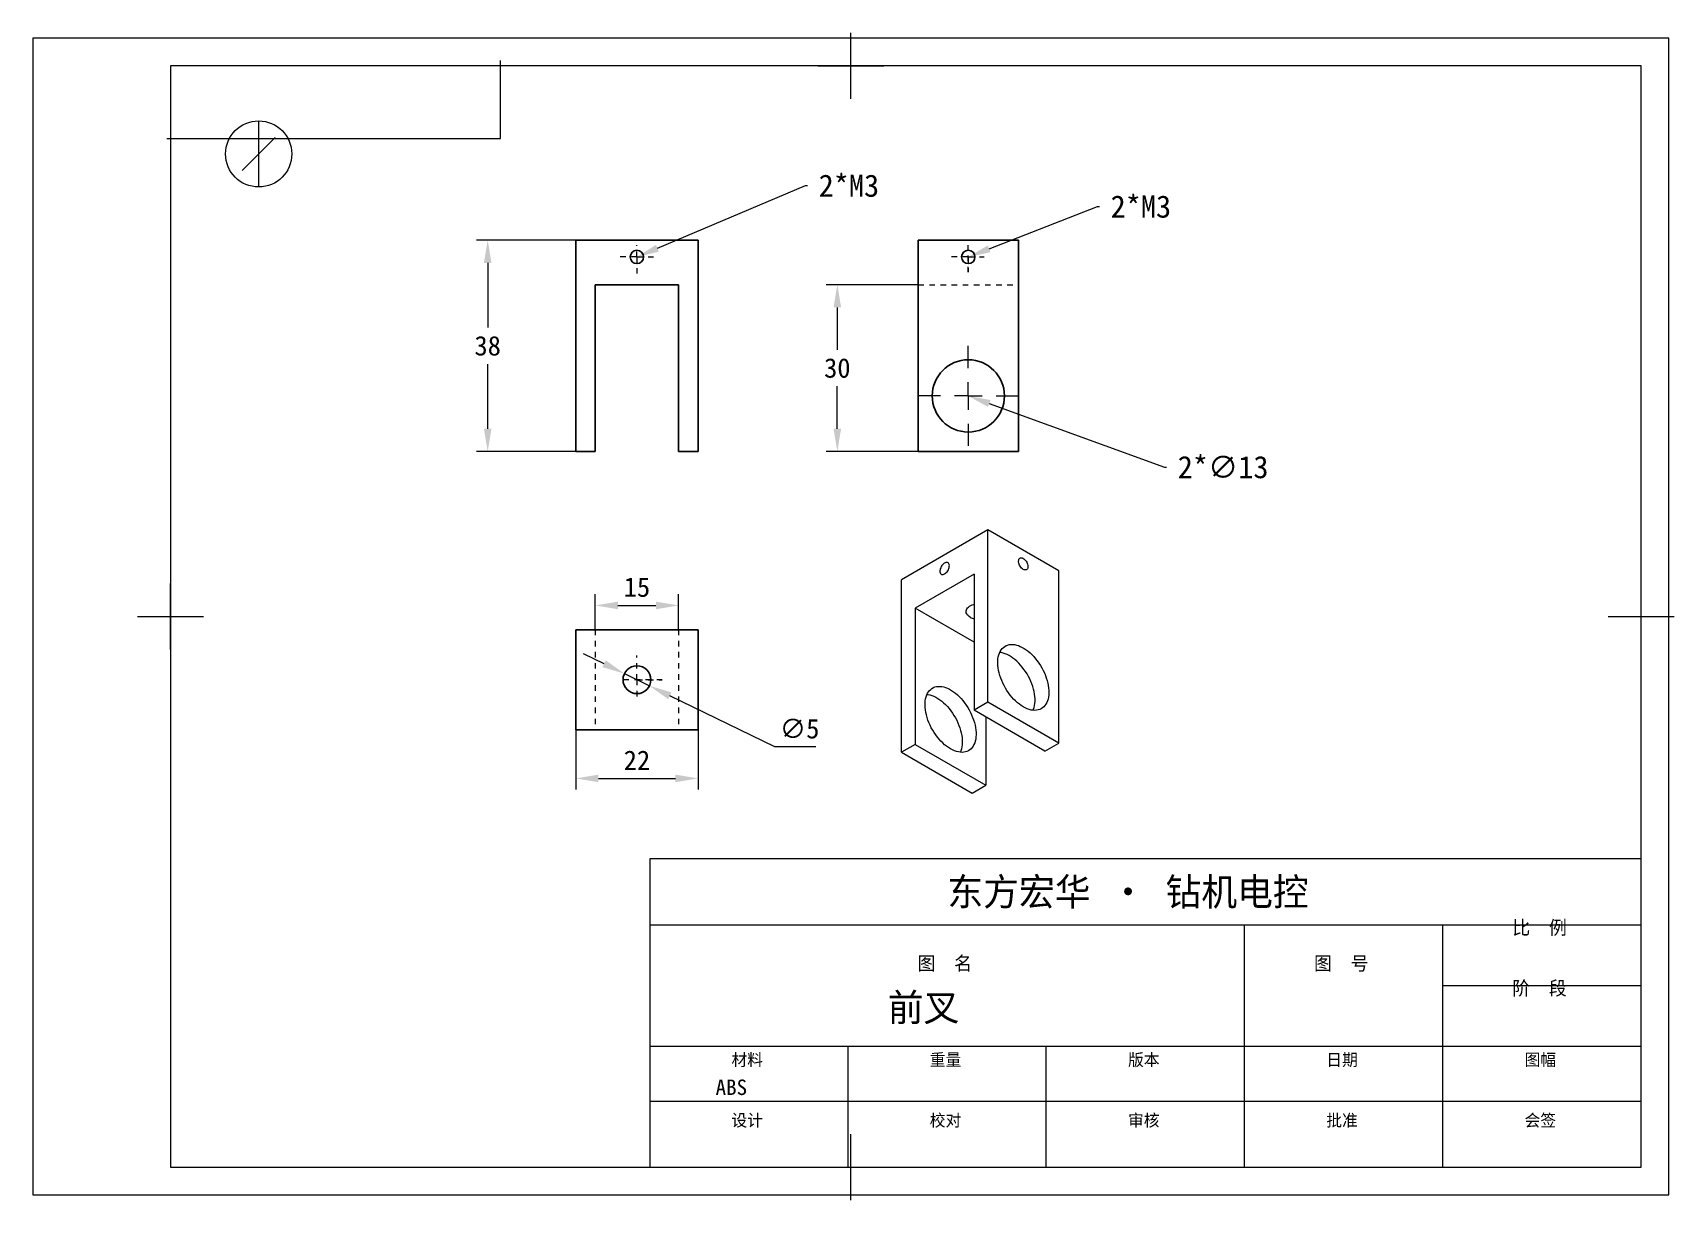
# Model space of a CAD drawing. Header units: millimetres. Extents: x 1 to 296, y 0 to 210.
import ezdxf
from ezdxf import colors
from ezdxf.entities.mleader import LeaderData, LeaderLine
from ezdxf.math import Vec2, Vec3

# ---------------------------------------------------------------- set-up
doc = ezdxf.new("R2010")
doc.units = ezdxf.units.MM
doc.header["$PDSIZE"] = -1
doc.linetypes.add('JIS_02_1.0', pattern=[2, 1, -1])
doc.layers.add('图框', color=7, linetype='Continuous')
doc.layers.add('粗实线层', color=7, linetype='Continuous', lineweight=25)
doc.dimstyles.new('ISO-25', dxfattribs={"dimtxt": 2.5, "dimasz": 2.5, "dimexe": 1.25, "dimexo": 0.625, "dimtad": 1, "dimtxsty": 'Standard', "dimcen": 2.5, "dimazin": 3, "dimtfac": 1, "dimtmove": 0, "dimatfit": 3})

# ---------------------------------------------------------------- blocks, each defined once
blk = doc.blocks.new('SW_CENTERMARKSYMBOL_2')
at = {"layer": '图框', "color": 0}
for p, q in [((0, 5), (0, 9)), ((-5, 0), (-9, 0)), ((0, 0), (-2.5, 0)), ((0, 0), (0, 2.5)), ((0, 0), (0, -2.5)), ((0, 0), (2.5, 0)), ((5, 0), (9, 0)), ((0, -5), (0, -9))]:
    blk.add_line(p, q, dxfattribs=at)
blk = doc.blocks.new('*D11')
at = {"color": 0, "lineweight": -2, "transparency": 16777216}
for p, q in [((98.55, 172.68), (80.71, 172.68)), ((82.71, 168.6), (82.71, 156.96)), ((82.71, 138.76), (82.71, 150.41)), ((98.55, 134.68), (80.71, 134.68))]:
    blk.add_line(p, q, dxfattribs=at)
at = {"color": 0, "transparency": 16777216}
for points in [[(82.03, 168.6), (83.39, 168.6), (82.71, 172.68)], [(82.03, 138.76), (83.39, 138.76), (82.71, 134.68)]]:
    blk.add_solid(points, dxfattribs=at)
at = {"layer": 'Defpoints', "color": 0, "transparency": 16777216}
for p in [(98.55, 172.68), (82.71, 134.68), (98.55, 134.68)]:
    blk.add_point(p, dxfattribs=at)
at = {"color": 0, "transparency": 16777216, "insert": (82.71, 153.68), "char_height": 3.5, "attachment_point": 5}
blk.add_mtext('38', dxfattribs=at)
blk = doc.blocks.new('*D13')
at = {"color": 0, "lineweight": -2, "transparency": 16777216}
for p, q in [((103.64, 96.51), (99.97, 98.29)), ((107.31, 94.72), (111.8, 92.53)), ((134.36, 81.53), (115.47, 90.74)), ((141.71, 81.53), (134.36, 81.53))]:
    blk.add_line(p, q, dxfattribs=at)
at = {"color": 0, "transparency": 16777216}
for points in [[(103.94, 97.12), (103.34, 95.89), (107.31, 94.72)], [(115.77, 91.35), (115.17, 90.13), (111.8, 92.53)]]:
    blk.add_solid(points, dxfattribs=at)
at = {"layer": 'Defpoints', "color": 0, "transparency": 16777216}
for p in [(107.31, 94.72), (111.8, 92.53)]:
    blk.add_point(p, dxfattribs=at)
at = {"color": 0, "transparency": 16777216, "insert": (138.8, 84.8), "char_height": 3.5, "attachment_point": 5}
blk.add_mtext('∅5', dxfattribs=at)
blk = doc.blocks.new('*D14')
at = {"color": 0, "lineweight": -2, "transparency": 16777216}
for p, q in [((102.05, 102.62), (102.05, 108.99)), ((106.13, 106.99), (112.97, 106.99)), ((117.05, 102.62), (117.05, 108.99))]:
    blk.add_line(p, q, dxfattribs=at)
at = {"color": 0, "transparency": 16777216}
for points in [[(106.13, 107.67), (106.13, 106.31), (102.05, 106.99)], [(112.97, 107.67), (112.97, 106.31), (117.05, 106.99)]]:
    blk.add_solid(points, dxfattribs=at)
at = {"layer": 'Defpoints', "color": 0, "transparency": 16777216}
for p in [(117.05, 106.99), (102.05, 102.62), (117.05, 102.62)]:
    blk.add_point(p, dxfattribs=at)
at = {"color": 0, "transparency": 16777216, "insert": (109.55, 110.26), "char_height": 3.5, "attachment_point": 5}
blk.add_mtext('15', dxfattribs=at)
blk = doc.blocks.new('*D15')
at = {"color": 0, "lineweight": -2, "transparency": 16777216}
for p, q in [((98.55, 84.62), (98.55, 73.87)), ((120.55, 84.62), (120.55, 73.87)), ((102.63, 75.87), (116.47, 75.87))]:
    blk.add_line(p, q, dxfattribs=at)
at = {"color": 0, "transparency": 16777216}
for points in [[(102.63, 76.55), (102.63, 75.19), (98.55, 75.87)], [(116.47, 76.55), (116.47, 75.19), (120.55, 75.87)]]:
    blk.add_solid(points, dxfattribs=at)
at = {"layer": 'Defpoints', "color": 0, "transparency": 16777216}
for p in [(98.55, 84.62), (120.55, 84.62), (120.55, 75.87)]:
    blk.add_point(p, dxfattribs=at)
at = {"color": 0, "transparency": 16777216, "insert": (109.55, 79.14), "char_height": 3.5, "attachment_point": 5}
blk.add_mtext('22', dxfattribs=at)
blk = doc.blocks.new('*D16')
at = {"color": 0, "lineweight": -2, "transparency": 16777216}
for p, q in [((160.15, 164.68), (143.59, 164.68)), ((145.59, 160.6), (145.59, 152.96)), ((145.59, 138.76), (145.59, 146.41)), ((160.15, 134.68), (143.59, 134.68))]:
    blk.add_line(p, q, dxfattribs=at)
at = {"color": 0, "transparency": 16777216}
for points in [[(144.91, 160.6), (146.27, 160.6), (145.59, 164.68)], [(144.91, 138.76), (146.27, 138.76), (145.59, 134.68)]]:
    blk.add_solid(points, dxfattribs=at)
at = {"layer": 'Defpoints', "color": 0, "transparency": 16777216}
for p in [(160.15, 164.68), (145.59, 134.68), (160.15, 134.68)]:
    blk.add_point(p, dxfattribs=at)
at = {"color": 0, "transparency": 16777216, "insert": (145.59, 149.68), "char_height": 3.5, "attachment_point": 5}
blk.add_mtext('30', dxfattribs=at)
blk = doc.blocks.new('HH_FRAME_A4')
at = {"layer": 'HH_TITLE'}
for p, q in [((148.5, 200), (148.5, 212)), ((142.5, 206), (154.5, 206)), ((41, 184), (41, 196)), ((41, 190), (44, 193)), ((41, 190), (38, 187)), ((25, 100), (25, 112)), ((292, 100), (292, 112)), ((19, 106), (31, 106)), ((286, 106), (298, 106)), ((112, 50), (292, 50)), ((220, 28), (220, 50)), ((256, 28), (256, 50)), ((256, 39), (292, 39)), ((112, 28), (292, 28)), ((148, 18), (148, 28)), ((184, 18), (184, 28)), ((220, 18), (220, 28)), ((256, 18), (256, 28)), ((112, 18), (292, 18)), ((148, 6), (148, 18)), ((184, 6), (184, 18)), ((220, 6), (220, 18)), ((256, 6), (256, 18)), ((148.5, 0), (148.5, 12)), ((142.5, 6), (154.5, 6))]:
    blk.add_line(p, q, dxfattribs=at)
for points in [[(0, 1), (297, 1), (297, 211), (0, 211)], [(25, 6), (292, 6), (292, 206), (25, 206)], [(112, 6), (292, 6), (292, 62), (112, 62)]]:
    blk.add_lwpolyline(points, close=True, dxfattribs=at)
blk.add_circle((41, 190), 6, dxfattribs=at)
for s, height, p in [('东方宏华 · 钻机电控', 5, (166.04, 53.5)), ('比  例', 2.5, (268.61, 48.25)), ('图  名', 2.5, (160.61, 41.75)), ('图  号', 2.5, (232.61, 41.75)), ('阶  段', 2.5, (268.61, 37.25)), ('材料', 2.2, (126.84, 24.4)), ('重量', 2.2, (162.84, 24.4)), ('版本', 2.2, (198.84, 24.4)), ('日期', 2.2, (234.84, 24.4)), ('图幅', 2.2, (270.84, 24.4)), ('设计', 2.2, (126.84, 13.4)), ('校对', 2.2, (162.84, 13.4)), ('审核', 2.2, (198.84, 13.4)), ('批准', 2.2, (234.84, 13.4)), ('会签', 2.2, (270.84, 13.4))]:
    blk.add_text(s, height=height, dxfattribs=at).set_placement(p)
for tag, p, height in [('SCALE', (267.53, 43), 3), ('TITLE', (155.21, 32.5), 5), ('DWG_NO', (230.45, 33.25), 3.5), ('STAGE', (267.53, 32), 3), ('MATERIAL', (123.96, 19.1), 2.8), ('WEIGHT', (159.96, 19.1), 2.8), ('VERSION', (195.96, 19.1), 2.8), ('DATE', (231.96, 19.1), 2.8), ('SHEET', (267.96, 19.1), 2.8), ('DESIGN', (123.96, 8.1), 2.8), ('CHECKED', (159.96, 8.1), 2.8), ('REVIEWED', (195.96, 8.1), 2.8), ('APPROVED', (231.96, 8.1), 2.8), ('COUNTERSIGN', (267.96, 8.1), 2.8)]:
    blk.add_attdef(tag, p, '', height=height, dxfattribs=at)

msp = doc.modelspace()

# ---------------------------------------------------------------- linework, layer by layer
at = {"color": 7, "linetype": 'Continuous', "lineweight": 30}
for p, q in [((98.55, 134.68), (98.55, 172.68)), ((120.55, 172.68), (98.55, 172.68)), ((120.55, 134.68), (120.55, 172.68)), ((160.15, 134.68), (160.15, 172.68)), ((178.15, 172.68), (160.15, 172.68)), ((178.15, 134.68), (178.15, 172.68)), ((117.05, 164.68), (102.05, 164.68)), ((102.05, 164.68), (102.05, 134.68)), ((117.05, 164.68), (117.05, 134.68)), ((102.05, 134.68), (98.55, 134.68)), ((120.55, 134.68), (117.05, 134.68)), ((178.15, 134.68), (160.15, 134.68)), ((98.55, 102.62), (120.55, 102.62)), ((98.55, 84.62), (98.55, 102.62)), ((120.55, 102.62), (120.55, 84.62)), ((120.55, 84.62), (98.55, 84.62))]:
    msp.add_line(p, q, dxfattribs=at)
at = {"linetype": 'JIS_02_1.0'}
for p, q in [((109.55, 169.68), (109.55, 171.79)), ((169.15, 166.93), (169.15, 171.79)), ((109.55, 169.68), (105.64, 169.68)), ((109.55, 169.68), (112.86, 169.68)), ((109.55, 169.68), (109.55, 166.4)), ((169.15, 169.68), (166.08, 169.68)), ((169.15, 169.68), (172, 169.68)), ((169.15, 169.68), (169.15, 166.93)), ((160.15, 164.68), (178.15, 164.68)), ((102.05, 102.62), (102.05, 84.62)), ((117.05, 102.62), (117.05, 84.62)), ((109.55, 93.62), (109.55, 97.96)), ((114.11, 93.62), (106.19, 93.62)), ((109.55, 93.62), (114.11, 93.62)), ((109.55, 93.62), (109.55, 89.67))]:
    msp.add_line(p, q, dxfattribs=at)
at = {"color": 7, "linetype": 'Continuous', "lineweight": 25}
for p, q in [((172.67, 120.58), (157.12, 111.6)), ((172.67, 89.56), (172.67, 120.58)), ((185.4, 113.24), (172.67, 120.58)), ((170.2, 112.62), (159.59, 106.5)), ((170.2, 112.62), (170.2, 88.13)), ((185.4, 82.21), (185.4, 113.24)), ((157.12, 80.58), (157.12, 111.6)), ((159.59, 106.5), (159.59, 82)), ((170.2, 100.38), (159.59, 106.5)), ((172.67, 89.56), (170.2, 88.13)), ((185.4, 82.21), (172.67, 89.56)), ((182.92, 80.78), (170.2, 88.13)), ((172.32, 86.9), (172.32, 74.66)), ((159.59, 82), (157.12, 80.58)), ((157.12, 80.58), (169.84, 73.23)), ((159.59, 82), (172.32, 74.66)), ((182.92, 80.78), (185.4, 82.21)), ((169.84, 73.23), (172.32, 74.66))]:
    msp.add_line(p, q, dxfattribs=at)
at = {"color": 7, "linetype": 'Continuous', "lineweight": 25, "flags": 128}
for points in [[(179.04, 113.48), (178.88, 113.58), (178.74, 113.72), (178.6, 113.87), (178.48, 114.05), (178.37, 114.23), (178.29, 114.43), (178.23, 114.62), (178.19, 114.81), (178.19, 114.99), (178.21, 115.16), (178.26, 115.3), (178.33, 115.41), (178.42, 115.49), (178.54, 115.54), (178.67, 115.56), (178.81, 115.54), (178.96, 115.48), (179.11, 115.39), (179.26, 115.28), (179.4, 115.13), (179.53, 114.97), (179.65, 114.78), (179.74, 114.59), (179.82, 114.4), (179.86, 114.2), (179.88, 114.02), (179.88, 113.84), (179.84, 113.69), (179.78, 113.57), (179.7, 113.47), (179.59, 113.4), (179.47, 113.37), (179.33, 113.37), (179.19, 113.41), (179.04, 113.48)], [(164.89, 112.66), (165.04, 112.77), (165.19, 112.9), (165.33, 113.05), (165.45, 113.23), (165.56, 113.42), (165.64, 113.61), (165.7, 113.81), (165.73, 114), (165.74, 114.18), (165.72, 114.34), (165.67, 114.48), (165.6, 114.59), (165.51, 114.68), (165.39, 114.73), (165.26, 114.74), (165.12, 114.72), (164.97, 114.66), (164.82, 114.58), (164.67, 114.46), (164.53, 114.31), (164.39, 114.15), (164.28, 113.97), (164.19, 113.78), (164.11, 113.58), (164.07, 113.38), (164.05, 113.2), (164.05, 113.03), (164.09, 112.88), (164.15, 112.75), (164.23, 112.65), (164.34, 112.58), (164.46, 112.55), (164.6, 112.55), (164.74, 112.59), (164.89, 112.66)], [(169.49, 104.87), (169.28, 105), (169.11, 105.15), (168.96, 105.31), (168.86, 105.49), (168.79, 105.66), (168.76, 105.84), (168.77, 106.02), (168.82, 106.2), (168.91, 106.38), (169.03, 106.54), (169.19, 106.7), (169.38, 106.84), (169.6, 106.97), (169.85, 107.08), (170.12, 107.17), (170.2, 107.19)], [(179.04, 88.74), (178.68, 88.96), (178.33, 89.21), (177.98, 89.49), (177.63, 89.8), (177.3, 90.14), (176.97, 90.5), (176.66, 90.87), (176.36, 91.27), (176.08, 91.69), (175.82, 92.12), (175.57, 92.56), (175.35, 93.01), (175.15, 93.46), (174.97, 93.92), (174.82, 94.38), (174.69, 94.84), (174.58, 95.29), (174.51, 95.74), (174.46, 96.17), (174.44, 96.6), (174.45, 97), (174.48, 97.39), (174.54, 97.76), (174.63, 98.11), (174.75, 98.43), (174.89, 98.73), (175.06, 99), (175.25, 99.24), (175.46, 99.44), (175.69, 99.62), (175.95, 99.76), (176.22, 99.87), (176.51, 99.94), (176.81, 99.98), (177.13, 99.98), (177.46, 99.94), (177.8, 99.87), (178.15, 99.77), (178.5, 99.63), (178.86, 99.45), (179.21, 99.25), (179.57, 99.01), (179.92, 98.74), (180.27, 98.45), (180.61, 98.13), (180.94, 97.78), (181.26, 97.41), (181.56, 97.02), (181.85, 96.62), (182.12, 96.19), (182.38, 95.76), (182.61, 95.31), (182.83, 94.86), (183.02, 94.4), (183.18, 93.94), (183.32, 93.48), (183.44, 93.03), (183.53, 92.58), (183.59, 92.14), (183.62, 91.71), (183.63, 91.29), (183.61, 90.89), (183.56, 90.51), (183.49, 90.15), (183.38, 89.82), (183.26, 89.51), (183.1, 89.23), (182.92, 88.97), (182.72, 88.75), (182.5, 88.56), (182.25, 88.4), (181.99, 88.28), (181.71, 88.19), (181.41, 88.13), (181.1, 88.11), (180.77, 88.13), (180.44, 88.18), (180.1, 88.27), (179.75, 88.39), (179.39, 88.55), (179.04, 88.74)], [(180.8, 88.13), (180.88, 88.31), (180.99, 88.64), (181.07, 88.99), (181.13, 89.37), (181.15, 89.76), (181.15, 90.17), (181.13, 90.6), (181.07, 91.04), (180.99, 91.49), (180.88, 91.94), (180.74, 92.4), (180.58, 92.86), (180.4, 93.32), (180.19, 93.77), (179.96, 94.22), (179.71, 94.66), (179.45, 95.08), (179.16, 95.49), (178.86, 95.89), (178.54, 96.26), (178.22, 96.61), (177.88, 96.94), (177.53, 97.24), (177.18, 97.52), (176.83, 97.76), (176.47, 97.98), (176.12, 98.16), (175.76, 98.31), (175.41, 98.42), (175.07, 98.5), (174.79, 98.54)], [(165.95, 81.19), (165.6, 81.41), (165.24, 81.66), (164.89, 81.94), (164.55, 82.25), (164.22, 82.59), (163.89, 82.94), (163.58, 83.32), (163.28, 83.72), (163, 84.14), (162.74, 84.56), (162.49, 85), (162.27, 85.45), (162.07, 85.91), (161.89, 86.37), (161.73, 86.83), (161.61, 87.29), (161.5, 87.74), (161.43, 88.19), (161.38, 88.62), (161.36, 89.05), (161.37, 89.45), (161.4, 89.84), (161.46, 90.21), (161.55, 90.56), (161.67, 90.88), (161.81, 91.18), (161.97, 91.45), (162.16, 91.69), (162.38, 91.89), (162.61, 92.07), (162.87, 92.21), (163.14, 92.32), (163.43, 92.39), (163.73, 92.42), (164.05, 92.43), (164.38, 92.39), (164.72, 92.32), (165.07, 92.21), (165.42, 92.08), (165.78, 91.9), (166.13, 91.7), (166.49, 91.46), (166.84, 91.19), (167.19, 90.9), (167.53, 90.58), (167.86, 90.23), (168.17, 89.86), (168.48, 89.47), (168.77, 89.07), (169.04, 88.64), (169.3, 88.21), (169.53, 87.76), (169.74, 87.31), (169.93, 86.85), (170.1, 86.39), (170.24, 85.93), (170.36, 85.48), (170.45, 85.03), (170.51, 84.58), (170.54, 84.16), (170.55, 83.74), (170.53, 83.34), (170.48, 82.96), (170.4, 82.6), (170.3, 82.27), (170.17, 81.96), (170.02, 81.67), (169.84, 81.42), (169.64, 81.2), (169.42, 81.01), (169.17, 80.85), (168.91, 80.72), (168.63, 80.63), (168.33, 80.58), (168.02, 80.56), (167.69, 80.58), (167.36, 80.63), (167.01, 80.72), (166.66, 80.84), (166.31, 81), (165.95, 81.19)], [(161.71, 90.99), (161.91, 90.96), (162.25, 90.89), (162.59, 90.79), (162.95, 90.65), (163.3, 90.47), (163.66, 90.27), (164.01, 90.03), (164.36, 89.76), (164.71, 89.47), (165.05, 89.15), (165.38, 88.8), (165.7, 88.43), (166, 88.04), (166.29, 87.64), (166.57, 87.21), (166.82, 86.78), (167.06, 86.33), (167.27, 85.88), (167.46, 85.42), (167.63, 84.96), (167.77, 84.5), (167.88, 84.05), (167.97, 83.6), (168.03, 83.16), (168.07, 82.73), (168.07, 82.31), (168.05, 81.91), (168.01, 81.53), (167.93, 81.17), (167.83, 80.84), (167.72, 80.58)]]:
    msp.add_lwpolyline(points, dxfattribs=at)
at = {"color": 7, "linetype": 'Continuous', "lineweight": 30}
for centre, radius in [((109.55, 169.68), 1.2), ((169.15, 169.68), 1.2), ((169.15, 144.68), 6.5), ((109.55, 93.62), 2.5)]:
    msp.add_circle(centre, radius, dxfattribs=at)
at = {"color": 7, "linetype": 'Continuous', "lineweight": 25}
msp.add_arc((170.96, 107.47), 2.99, 240.6143, 255.2895, dxfattribs=at)
at = {"layer": '粗实线层'}
for p, q in [((85, 191), (85, 205)), ((25, 191), (85, 191))]:
    msp.add_line(p, q, dxfattribs=at)

# ---------------------------------------------------------------- block references
at = {"xscale": 0.9905660377358491, "yscale": 0.9905660377358491}
msp.add_blockref('HH_FRAME_A4', (0.91, 0), dxfattribs=at).add_auto_attribs({'TITLE': '前叉', 'MATERIAL': 'ABS'})
at = {"layer": '图框', "lineweight": 30}
msp.add_blockref('SW_CENTERMARKSYMBOL_2', (169.15, 144.68), dxfattribs=at)

# ---------------------------------------------------------------- dimensions: what is measured, and where the dimension line sits
for base, p1, p2, picture, middle in [((82.71, 134.68), (98.55, 172.68), (98.55, 134.68), '*D11', (82.71, 153.68)), ((145.59, 134.68), (160.15, 164.68), (160.15, 134.68), '*D16', (145.59, 149.68))]:
    dim = msp.add_linear_dim(base=base, p1=p1, p2=p2, angle=90, dimstyle='ISO-25', override={"dimtxt": 3.5, "dimasz": 4.08, "dimexe": 2, "dimexo": 0, "dimgap": 1.524, "dimtih": 1, "dimtoh": 1, "dimdec": 0, "dimzin": 0, "dimdsep": 46, "dimadec": 2, "dimtdec": 0, "dimtzin": 0})
    dim.commit()
    dim.dimension.update_dxf_attribs({"geometry": picture, "text_midpoint": middle})
for base, p1, p2, picture, middle in [((117.05, 106.99), (102.05, 102.62), (117.05, 102.62), '*D14', (109.55, 110.26)), ((120.55, 75.87), (98.55, 84.62), (120.55, 84.62), '*D15', (109.55, 79.14))]:
    dim = msp.add_linear_dim(base=base, p1=p1, p2=p2, dimstyle='ISO-25', override={"dimtxt": 3.5, "dimasz": 4.08, "dimexe": 2, "dimexo": 0, "dimgap": 1.524, "dimtih": 1, "dimtoh": 1, "dimdec": 0, "dimzin": 0, "dimdsep": 46, "dimadec": 2, "dimtdec": 0, "dimtzin": 0})
    dim.commit()
    dim.dimension.update_dxf_attribs({"geometry": picture, "text_midpoint": middle})
dim = msp.add_diameter_dim_2p(p1=(107.31, 94.72), p2=(111.8, 92.53), dimstyle='ISO-25', override={"dimtxt": 3.5, "dimasz": 4.08, "dimexe": 2, "dimexo": 0, "dimgap": 1.524, "dimtih": 1, "dimtoh": 1, "dimdec": 0, "dimzin": 0, "dimdsep": 46, "dimadec": 2, "dimtdec": 0, "dimtzin": 0})
dim.commit()
dim.dimension.update_dxf_attribs({"geometry": '*D13', "text_midpoint": (138.8, 81.53), "dimtype": 163})

# ---------------------------------------------------------------- leaders
ml = msp.add_multileader_mtext('Standard')
ml.set_content('2*M3', color=256)
ml.set_leader_properties()
ml.build(insert=Vec2(0, 0))
ml.multileader.update_dxf_attribs({"text_right_attachment_type": 6, "dogleg_length": 0.36})
ctx = ml.context
ctx.base_point, ctx.plane_origin = Vec3(140.23, 182.51), Vec3(109.55, 169.68)
ctx.right_attachment = 6
notes = []
notes.append((ctx, [(0, (1, 1, 0), (139.87, 182.51), (1, 0), 0.36, [(0, [(109.55, 169.68)], 0, [])])]))
ctx.mtext.insert, ctx.mtext.flow_direction = Vec3(142.23, 184.51), 5
ml = msp.add_multileader_mtext('Standard')
ml.set_content('2*M3', color=256)
ml.set_leader_properties()
ml.build(insert=Vec2(0, 0))
ml.multileader.update_dxf_attribs({"text_right_attachment_type": 6, "dogleg_length": 0.36})
ctx = ml.context
ctx.base_point, ctx.plane_origin = Vec3(192.74, 178.75), Vec3(169.15, 169.68)
ctx.right_attachment = 6
notes.append((ctx, [(0, (1, 1, 0), (192.38, 178.75), (1, 0), 0.36, [(0, [(169.15, 169.68)], 0, [])])]))
ctx.mtext.insert, ctx.mtext.flow_direction = Vec3(194.74, 180.75), 5
ml = msp.add_multileader_mtext('Standard')
ml.set_content('{\\C256;2*∅13}', color=256)
ml.set_leader_properties()
ml.build(insert=Vec2(0, 0))
ml.multileader.update_dxf_attribs({"text_right_attachment_type": 6, "dogleg_length": 0.36})
ctx = ml.context
ctx.base_point, ctx.plane_origin = Vec3(204.81, 131.88), Vec3(169.15, 144.68)
ctx.right_attachment = 6
notes.append((ctx, [(0, (1, 1, 0), (204.45, 131.88), (1, 0), 0.36, [(0, [(169.15, 144.68)], 0, [])])]))
ctx.mtext.insert, ctx.mtext.flow_direction = Vec3(206.81, 133.88), 5
for ctx, leaders in notes:
    for number, flags, end, landing, length, lines in leaders:
        leader = LeaderData()
        leader.index, (leader.has_last_leader_line, leader.has_dogleg_vector, leader.attachment_direction) = number, flags
        leader.last_leader_point, leader.dogleg_vector, leader.dogleg_length = Vec3(end), Vec3(landing), length
        for number, points, colour, breaks in lines:
            line = LeaderLine()
            line.index, line.vertices, line.color, line.breaks = number, Vec3.list(points), colors.encode_raw_color(colour), breaks
            leader.lines.append(line)
        ctx.leaders.append(leader)

doc.saveas('drawing.dxf')
